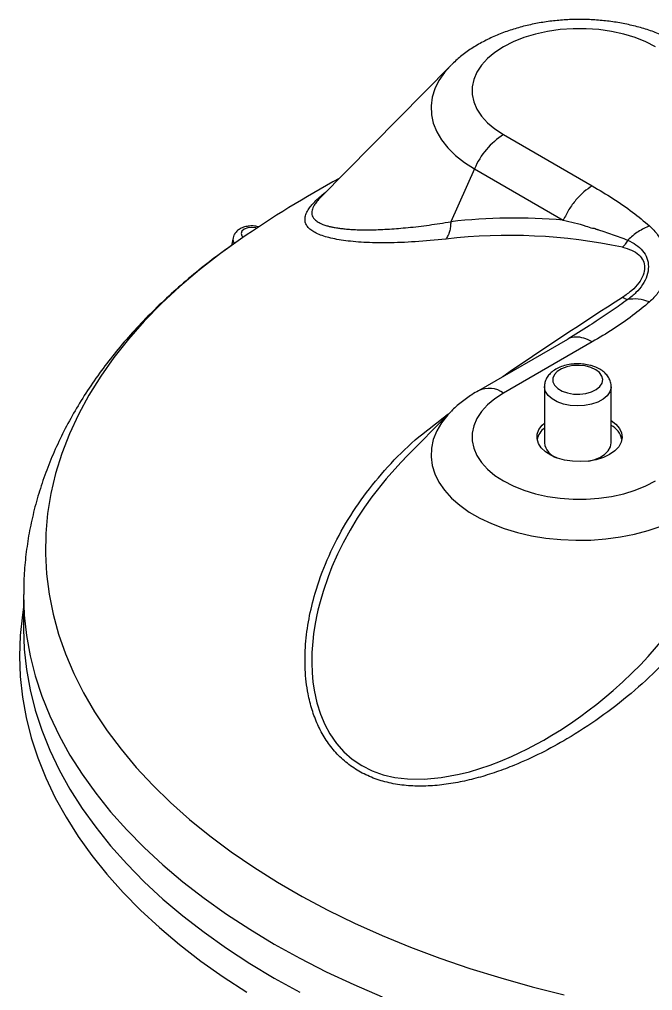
# Model space of a CAD drawing. Extents: x -13768 to 18086, y -10615 to 1188.
# Drawn here: x 313.4 to 386.2, y -1364.1 to -1252.5 of the extents above; entities that cross this region are included whole.
import ezdxf

# ---------------------------------------------------------------- set-up
doc = ezdxf.new("R2010")
doc.units = 0
doc.header["$LTSCALE"] = 7.5
doc.header["$MEASUREMENT"] = 0
doc.layers.add('FI', color=1, linetype='CONTINUOUS')

msp = doc.modelspace()

# ---------------------------------------------------------------- linework, layer by layer
at = {"layer": 'FI'}
for p, q in [((362.99765, -1257.7812), (348.04723, -1272.92934)), ((363.07729, -1257.70137), (362.99765, -1257.7812)), ((369.09689, -1265.70274), (379.30726, -1271.59706)), ((365.76053, -1269.63436), (363.02904, -1275.71592)), ((365.76053, -1269.63436), (375.9709, -1275.52868)), ((338.00661, -1277.57386), (337.8157, -1278.45104)), ((378.65456, -1287.87647), (376.50273, -1289.20603)), ((378.72597, -1287.82602), (378.46282, -1287.99907)), ((376.43575, -1289.24102), (366.21712, -1295.14011)), ((376.50929, -1289.2278), (376.44477, -1289.27366)), ((379.30726, -1289.53096), (369.09689, -1295.42528)), ((373.79416, -1294.67058), (373.79416, -1301.13758)), ((381.47417, -1301.13758), (381.47417, -1294.67058)), ((362.99765, -1297.59579), (357.68628, -1302.9774)), ((362.75436, -1297.8423), (362.46872, -1298.04185)), ((363.06765, -1297.52554), (362.99765, -1297.59579)), ((313.922, -1318.58328), (313.922, -1322.50268)), ((313.922, -1319.98771), (313.82888, -1320.59361))]:
    msp.add_line(p, q, dxfattribs=at)
at = {"layer": 'FI', "flags": 128}
for points in [[(386.57874, -1255.61069), (385.4614, -1255.03925), (384.2329, -1254.54972), (382.91114, -1254.14925), (381.51541, -1253.84367), (380.06604, -1253.63744), (378.58418, -1253.53357), (377.09144, -1253.53357), (375.60958, -1253.63744), (374.16022, -1253.84367), (372.76448, -1254.14925), (371.44272, -1254.54972), (370.21422, -1255.03925), (369.09689, -1255.61069), (368.10702, -1256.25571), (367.25904, -1256.96491), (366.56533, -1257.72794), (366.036, -1258.53368), (365.67876, -1259.37038), (365.49883, -1260.22584), (365.49883, -1261.08758), (365.67876, -1261.94304), (366.036, -1262.77974), (366.56533, -1263.58548), (367.25904, -1264.34852), (368.10702, -1265.05772), (369.09689, -1265.70274)], [(362.99765, -1257.7812), (362.31781, -1258.54566), (361.67602, -1259.4732), (361.20005, -1260.43347), (360.89482, -1261.4166), (360.76344, -1262.41252), (360.80727, -1263.41099), (361.02586, -1264.40179), (361.41696, -1265.37474), (361.97656, -1266.31986), (362.69892, -1267.22744), (363.57662, -1268.08818), (364.60066, -1268.89324), (365.76053, -1269.63436)], [(340.73392, -1276.45477), (340.63313, -1276.42752), (340.16316, -1276.37355), (339.69319, -1276.42752), (339.29477, -1276.5812), (339.02855, -1276.81121), (338.93507, -1277.08251), (339.02855, -1277.35383), (339.17544, -1277.50382)], [(338.84056, -1277.73355), (336.54297, -1279.37775), (334.14798, -1281.23942), (331.89013, -1283.15735), (329.77339, -1285.12818), (327.80147, -1287.14846), (325.97782, -1289.21463), (324.30566, -1291.32308), (322.7879, -1293.4701), (321.42721, -1295.65193), (320.22599, -1297.86474), (319.18633, -1300.10464), (318.31007, -1302.36772), (317.59873, -1304.64999), (317.05357, -1306.94745), (316.67555, -1309.25608), (316.46532, -1311.57182), (316.42325, -1313.89062), (316.54942, -1316.2084), (316.84362, -1318.52108), (317.30531, -1320.82464), (317.9337, -1323.11501), (318.72767, -1325.38818), (319.68584, -1327.64017), (320.80653, -1329.86701), (322.08776, -1332.06481), (323.5273, -1334.22971), (325.12262, -1336.35791), (326.87091, -1338.44568), (328.76911, -1340.48935), (330.81389, -1342.48534), (333.00166, -1344.43015), (335.32858, -1346.32037), (337.79058, -1348.15268), (340.38334, -1349.92386), (343.10231, -1351.63081), (345.9427, -1353.27053), (348.89954, -1354.84016), (351.96765, -1356.33692), (355.14164, -1357.75821), (358.41596, -1359.10151), (361.78483, -1360.36448), (365.24236, -1361.54491), (368.78249, -1362.64072), (372.39901, -1363.64999), (376.08555, -1364.57094)], [(379.14501, -1292.47125), (378.48778, -1292.29882), (377.77692, -1292.22615), (377.05709, -1292.25783), (376.37352, -1292.39185), (375.76915, -1292.6198), (375.28198, -1292.92735), (374.9426, -1293.29518), (374.77235, -1293.70018), (374.78191, -1294.1169), (374.97068, -1294.51916), (375.32682, -1294.88167), (375.82793, -1295.18167), (376.44254, -1295.4003), (377.13202, -1295.52382), (377.85305, -1295.54448), (378.56033, -1295.46097), (379.20941, -1295.27855), (379.75952, -1295.00867), (380.17608, -1294.66829), (380.43293, -1294.2788), (380.51391, -1293.86468), (380.41395, -1293.45194), (380.13933, -1293.06651), (379.7073, -1292.73263), (379.14501, -1292.47125)], [(381.4739, -1294.69628), (381.46612, -1294.81402), (381.32311, -1295.28622), (381.00761, -1295.72962), (380.53438, -1296.1235), (379.92553, -1296.44945), (379.20955, -1296.69222), (378.41989, -1296.84046), (377.5935, -1296.88724), (376.76901, -1296.83037), (375.98498, -1296.67251), (375.27806, -1296.42104), (374.6813, -1296.08772), (374.22262, -1295.68814), (373.92346, -1295.24098), (373.79781, -1294.76715), (373.79422, -1294.65911)], [(369.09689, -1295.42528), (368.10702, -1296.0703), (367.25904, -1296.7795), (366.56533, -1297.54253), (366.036, -1298.34827), (365.67876, -1299.18497), (365.49883, -1300.04043), (365.49883, -1300.90217), (365.67876, -1301.75763), (366.036, -1302.59433), (366.56533, -1303.40008), (367.25904, -1304.16311), (368.10702, -1304.87231), (369.09689, -1305.51733), (370.21422, -1306.08877), (371.44272, -1306.5783), (372.76448, -1306.97877), (374.16022, -1307.28435), (375.60958, -1307.49058), (377.09144, -1307.59445), (378.58418, -1307.59445), (380.06604, -1307.49057), (381.51541, -1307.28435), (382.91114, -1306.97877), (384.2329, -1306.5783), (385.4614, -1306.08877), (386.57874, -1305.51733)], [(362.99765, -1297.59579), (362.69892, -1297.91175), (361.97656, -1298.81933), (361.41696, -1299.76444), (361.02586, -1300.73739), (360.80727, -1301.72819), (360.76344, -1302.72667), (360.89482, -1303.72258), (361.20006, -1304.70572), (361.67601, -1305.66598), (362.31782, -1306.59352), (363.11888, -1307.47882), (364.07097, -1308.31279), (365.16433, -1309.08687), (366.38774, -1309.79313), (367.72864, -1310.42432), (369.17328, -1310.97395), (370.70682, -1311.43639), (372.31354, -1311.80689), (373.97695, -1312.08166), (375.67997, -1312.25787), (377.40513, -1312.33371), (379.13474, -1312.30841), (380.85104, -1312.18222), (382.53641, -1311.95644), (384.17357, -1311.6334), (385.74573, -1311.21639), (387.23673, -1310.7097)], [(381.29981, -1302.46987), (380.58205, -1302.81199), (379.76512, -1303.0695), (378.87853, -1303.23311), (377.95433, -1303.2969), (377.02591, -1303.25857), (376.12683, -1303.1195), (375.2896, -1302.88471), (374.54447, -1302.5627), (373.91836, -1302.1651), (373.43392, -1301.70628), (373.10864, -1301.20283), (372.95428, -1300.67294), (372.97644, -1300.13576), (373.17429, -1299.6107), (373.5407, -1299.11675), (373.79417, -1298.87777)], [(381.47417, -1298.57874), (382.01841, -1299.00025), (382.42512, -1299.48358), (382.66603, -1300.0026), (382.73242, -1300.53857), (382.62192, -1301.0721), (382.33851, -1301.58392), (381.89243, -1302.05552), (381.29981, -1302.46987)], [(378.90099, -1303.23026), (379.4773, -1303.08232), (380.15839, -1302.80812), (380.72145, -1302.45581), (381.14015, -1302.04186), (381.39491, -1301.58562), (381.47417, -1301.13758)], [(357.69615, -1302.98742), (357.27733, -1303.39761), (355.59979, -1305.25768), (353.95949, -1307.32677), (353.11222, -1308.51582), (352.27428, -1309.7913), (351.45409, -1311.15634), (350.66105, -1312.61383), (350.02057, -1313.91806), (349.37446, -1315.38819), (348.92341, -1316.53918), (348.35211, -1318.21516), (348.00991, -1319.39652), (347.76846, -1320.35743), (347.6068, -1321.08972), (347.4086, -1322.14557), (347.26482, -1323.10519), (347.16631, -1323.96527), (347.07619, -1325.23296), (347.05415, -1326.43111), (347.09273, -1327.55639), (347.18446, -1328.60596), (347.32199, -1329.57744), (347.62952, -1331.00878), (348.04004, -1332.32596), (348.54168, -1333.52416), (349.12252, -1334.59941), (349.87947, -1335.69349), (350.7309, -1336.65349), (351.7134, -1337.51252), (352.80557, -1338.24245), (353.99701, -1338.83679), (355.27756, -1339.2903), (356.60912, -1339.59668), (358.04182, -1339.7733), (359.96031, -1339.80185), (361.94558, -1339.61977), (364.00226, -1339.23811), (365.16983, -1338.94341), (366.39268, -1338.57858), (367.5781, -1338.17209), (368.75144, -1337.72019), (370.00507, -1337.18518), (370.89628, -1336.77277), (371.87323, -1336.29096), (372.93039, -1335.73483), (373.71986, -1335.29548), (374.66382, -1334.74307), (375.75168, -1334.06901), (377.0553, -1333.20679), (378.00456, -1332.53994), (378.80594, -1331.95093), (379.8199, -1331.1708), (380.74031, -1330.42696), (381.69469, -1329.61802), (382.81975, -1328.61147), (383.86752, -1327.61737), (384.8412, -1326.63916), (385.74421, -1325.67998), (387.87258, -1323.18669)], [(313.922, -1318.56194), (313.922, -1318.58328), (314.00605, -1320.93075), (314.25808, -1323.27421), (314.67765, -1325.60965), (315.26404, -1327.9331), (316.01625, -1330.24056), (316.93301, -1332.52811), (318.01273, -1334.79184), (319.25358, -1337.02787), (320.65343, -1339.23239), (322.2099, -1341.40163), (323.92032, -1343.53189), (325.78177, -1345.61953), (327.79108, -1347.66097), (329.94482, -1349.65273), (332.23928, -1351.59142), (334.67057, -1353.47371), (337.23452, -1355.29638), (339.92676, -1357.05634), (342.74269, -1358.75056), (345.67749, -1360.37616), (348.72615, -1361.93036), (351.88346, -1363.4105), (355.14404, -1364.81405)], [(313.82888, -1320.59361), (313.77972, -1320.92439), (313.52646, -1323.27928), (313.442, -1325.6382), (313.52646, -1327.99712), (313.77972, -1330.35201), (314.20133, -1332.69885), (314.79059, -1335.03362), (315.54648, -1337.35234), (316.4677, -1339.65105), (317.55269, -1341.92582), (318.79959, -1344.17276), (320.20626, -1346.38804), (321.77033, -1348.56786), (323.48909, -1350.70851), (325.35963, -1352.80632), (327.37874, -1354.85772), (329.54297, -1356.85921), (331.84863, -1358.80735), (334.29179, -1360.69881), (336.86824, -1362.53039), (339.57361, -1364.29893)], [(313.922, -1322.50268), (314.00605, -1324.85015), (314.25808, -1327.19361), (314.67765, -1329.52905), (315.26404, -1331.85249), (316.01625, -1334.15996), (316.93301, -1336.44751), (318.01273, -1338.71123), (319.25358, -1340.94727), (320.65343, -1343.15179), (322.2099, -1345.32103), (323.92032, -1347.45129), (325.78177, -1349.53892), (327.79108, -1351.58037), (329.94482, -1353.57213), (332.23928, -1355.51081), (334.67057, -1357.3931), (337.23452, -1359.21578), (339.92676, -1360.97573), (342.74269, -1362.66996)], [(342.74269, -1362.66996), (345.67749, -1364.29556)]]:
    msp.add_lwpolyline(points, dxfattribs=at)
at = {"layer": 'FI'}
for centre, radius, start, end in [((373.76363, -1273.04433), 8.69928, 122.4423869, 156.9220372), ((412.32199, -1384.4886), 129.6, 118.6415201, 124.5403407), ((370.44735, -1341.10365), 65.80719, 85.1851975, 96.4725967), ((338.80138, -1277.72415), 0.80886, 169.2917958, 217.1363443), ((369.70445, -1340.90838), 63.6181, 78.1368017, 96.5307785), ((710.43167, -1794.46186), 606.22082, 122.71616949, 124.2771909), ((367.42111, -1297.66464), 2.79696, 53.1915463, 115.4915609), ((375.15189, -1301.20016), 2.23369, 127.4334692, 168.2597255), ((380.31282, -1301.29641), 2.46031, 12.935552, 61.8336632), ((375.91928, -1300.82912), 2.14739, 188.2588799, 250.521073)]:
    msp.add_arc(centre, radius, start, end, dxfattribs=at)
for points, knots in [([(389.4585, -1255.32552), (389.20346, -1255.18334), (388.50442, -1254.79365), (387.29138, -1254.23755), (385.80851, -1253.68442), (384.2625, -1253.23369), (382.66889, -1252.88429), (381.0409, -1252.63694), (379.39094, -1252.4913), (377.73034, -1252.44714), (376.07018, -1252.50442), (374.42136, -1252.66334), (372.79459, -1252.92442), (371.20033, -1253.28864), (369.64908, -1253.7576), (368.15247, -1254.33362), (366.72268, -1255.01811), (365.38025, -1255.81472), (364.15576, -1256.692), (363.44581, -1257.35953), (363.10317, -1257.68171)], [0, 0, 0, 0, 0.032695533, 0.089613624, 0.146525539, 0.2033568, 0.259981902, 0.316383897, 0.372612452, 0.42875447, 0.484916297, 0.54119204, 0.597684818, 0.654512849, 0.711782297, 0.769567662, 0.82787506, 0.886586603, 0.945262376, 1, 1, 1, 1]), ([(362.46872, -1277.7031), (361.27107, -1277.82139), (358.87231, -1278.0583), (355.72964, -1278.16687), (352.95817, -1278.11531), (350.62219, -1277.89457), (348.7416, -1277.51852), (347.57375, -1277.08042), (346.90525, -1276.64849), (346.54115, -1276.28325), (346.31724, -1275.87182), (346.24718, -1275.4157), (346.34543, -1274.91285), (346.65418, -1274.27099), (347.34506, -1273.43425), (348.09041, -1272.72515), (348.65018, -1272.31415), (348.66545, -1272.30293)], [0, 0, 0, 0, 0.0948660604, 0.1900071222, 0.2849529577, 0.3803470826, 0.4755712472, 0.570410723, 0.618058094, 0.6656962646, 0.7129863448, 0.7620658566, 0.8094298875, 0.8554069005, 0.9268219453, 0.9980028288, 1, 1, 1, 1]), ([(379.30726, -1271.59706), (378.98126, -1271.81129), (378.32926, -1272.23975), (377.41074, -1273.18818), (376.58726, -1274.29256), (376.17635, -1275.11664), (375.9709, -1275.52868)], [0, 0, 0, 0, 0.249999941, 0.499999969, 0.750000627, 1, 1, 1, 1]), ([(379.30726, -1271.59706), (380.10741, -1272.07626), (381.71956, -1273.04174), (383.93846, -1274.57113), (385.24718, -1275.66188), (385.88952, -1276.19723)], [0, 0, 0, 0, 0.334119753, 0.673177346, 1, 1, 1, 1]), ([(348.04778, -1272.92987), (347.90481, -1273.08195), (347.60697, -1273.39877), (347.33877, -1273.7878), (347.16557, -1274.12504), (347.07475, -1274.40434), (347.04339, -1274.66546), (347.06943, -1274.91152), (347.14601, -1275.12223), (347.26139, -1275.30783), (347.40462, -1275.47234), (347.57892, -1275.62093), (347.78465, -1275.75876), (348.02597, -1275.89058), (348.35719, -1276.03441), (348.74336, -1276.16375), (349.14486, -1276.26848), (349.54711, -1276.35477), (349.98371, -1276.43108), (350.48843, -1276.5), (351.06253, -1276.56017), (351.72022, -1276.60832), (352.44825, -1276.63931), (353.19014, -1276.6514), (354.32869, -1276.64373), (355.9221, -1276.58017), (358.13137, -1276.39748), (360.47134, -1276.12549), (362.19286, -1275.84982), (363.02904, -1275.71592)], [0, 0, 0, 0, 0.038392079, 0.079981645, 0.109561255, 0.140677197, 0.171063687, 0.201352349, 0.233942544, 0.257346418, 0.283133351, 0.311246348, 0.332406359, 0.358118371, 0.388270314, 0.424717738, 0.451945957, 0.475406871, 0.505385949, 0.533169414, 0.562576333, 0.598126675, 0.632250577, 0.664984288, 0.69636238, 0.775138488, 0.848841228, 0.926578603, 1, 1, 1, 1]), ([(363.02904, -1275.71592), (363.02142, -1275.91322), (363.00618, -1276.3078), (362.8906, -1276.85037), (362.71658, -1277.33484), (362.55134, -1277.58035), (362.46872, -1277.7031)], [0, 0, 0, 0, 0.250000897, 0.500001341, 0.750000888, 1, 1, 1, 1]), ([(375.9709, -1275.52868), (376.83942, -1275.72162), (377.96619, -1275.97194), (379.22324, -1276.46076), (379.6012, -1276.45845), (379.74578, -1276.56679), (379.74578, -1276.56679), (379.7458, -1276.56679), (379.74582, -1276.5668), (379.74586, -1276.56681), (379.74593, -1276.56684), (379.74608, -1276.56688), (379.74639, -1276.56698), (379.747, -1276.56717), (379.74823, -1276.56754), (379.75066, -1276.5683), (379.75554, -1276.56981), (379.76529, -1276.57282), (379.78473, -1276.57885), (379.82342, -1276.59084), (379.90004, -1276.61469), (380.05025, -1276.66171), (380.33849, -1276.75304), (380.86674, -1276.92447), (381.91721, -1277.27777), (382.78672, -1277.60679), (383.38074, -1277.83156)], [0, 0, 0, 0, 0.341811683, 0.443449584, 0.499155005, 0.49915555, 0.499156458, 0.499157767, 0.499159946, 0.499164364, 0.499173231, 0.499190784, 0.499226071, 0.499296465, 0.499437672, 0.499719428, 0.500282998, 0.501409424, 0.503658588, 0.508142869, 0.517055735, 0.534658647, 0.568973668, 0.63404535, 0.749992683, 1, 1, 1, 1]), ([(340.98639, -1276.32118), (340.95342, -1276.3087), (340.75008, -1276.23174), (340.32444, -1276.18937), (339.7424, -1276.20582), (339.18901, -1276.34038), (338.71397, -1276.57022), (338.34927, -1276.8814), (338.10454, -1277.22115), (338.04572, -1277.46793), (338.02155, -1277.56932)], [0, 0, 0, 0, 0.0294504078, 0.1816729745, 0.3356098929, 0.4935402041, 0.6422066187, 0.7805716279, 0.9098450568, 1, 1, 1, 1]), ([(385.88952, -1276.19723), (385.44729, -1276.39498), (384.56285, -1276.79048), (383.77478, -1277.48454), (383.38074, -1277.83156)], [0, 0, 0, 0, 0.499999754, 1, 1, 1, 1]), ([(385.88952, -1276.19723), (386.22144, -1276.52799), (386.886, -1277.19022), (387.47378, -1278.29188), (387.77901, -1279.42322), (387.85457, -1280.4403), (387.80829, -1281.33287), (387.68315, -1282.09233), (387.40234, -1282.97113), (386.88121, -1283.94516), (386.21676, -1284.60554), (385.88952, -1284.93078)], [0, 0, 0, 0, 0.125078526, 0.250426743, 0.375314363, 0.500104476, 0.583811327, 0.668210858, 0.750083875, 0.876914178, 1, 1, 1, 1]), ([(338.83889, -1277.75236), (338.50126, -1277.98031), (337.27885, -1278.80565), (335.29017, -1280.30258), (332.87805, -1282.23954), (330.5988, -1284.24643), (328.44833, -1286.31397), (326.43403, -1288.43994), (324.55978, -1290.61961), (322.82992, -1292.84845), (321.248, -1295.12138), (319.81699, -1297.43322), (318.53915, -1299.7786), (317.416, -1302.15221), (316.4485, -1304.54892), (315.63677, -1306.96379), (314.9811, -1309.3922), (314.47926, -1311.82986), (314.13692, -1314.27286), (313.94632, -1316.51665), (313.9392, -1317.94528), (313.93615, -1318.55781)], [0, 0, 0, 0, 0.021858788, 0.07914252, 0.13636909, 0.193499149, 0.250487051, 0.307282518, 0.363831716, 0.420081057, 0.475979849, 0.53148484, 0.586563083, 0.641195798, 0.695380258, 0.749130632, 0.80247773, 0.855467508, 0.908159277, 0.960622707, 1, 1, 1, 1]), ([(383.38074, -1277.83156), (383.29105, -1277.98809), (383.11166, -1278.30115), (382.89241, -1278.53311), (382.78278, -1278.64908)], [0, 0, 0, 0, 0.50000092, 1, 1, 1, 1]), ([(383.38074, -1277.83156), (383.71067, -1278.00109), (384.38905, -1278.34966), (385.13674, -1279.04863), (385.64024, -1279.89326), (385.81434, -1280.87176), (385.63868, -1281.91405), (385.13451, -1282.93167), (384.38706, -1283.86773), (383.71001, -1284.40798), (383.38074, -1284.67071)], [0, 0, 0, 0, 0.114752632, 0.235942941, 0.364914614, 0.50012657, 0.635495274, 0.764604167, 0.885522, 1, 1, 1, 1]), ([(382.78278, -1278.64908), (383.14748, -1278.74917), (383.87777, -1278.94958), (384.68372, -1279.48308), (385.19657, -1280.16684), (385.3726, -1280.97476), (385.20105, -1281.85764), (384.68312, -1282.76011), (383.88279, -1283.64088), (383.14922, -1284.15575), (382.78278, -1284.41294)], [0, 0, 0, 0, 0.124708262, 0.249713534, 0.374774888, 0.499923536, 0.624797517, 0.749778488, 0.875008977, 1, 1, 1, 1]), ([(383.38074, -1284.67071), (382.78666, -1285.08529), (381.59651, -1285.91585), (380.03771, -1286.96618), (379.06798, -1287.60183), (378.72597, -1287.82602)], [0, 0, 0, 0, 0.392150243, 0.785616211, 1, 1, 1, 1]), ([(383.38074, -1284.67071), (383.29105, -1284.6523), (383.11166, -1284.61547), (382.89241, -1284.48045), (382.78278, -1284.41294)], [0, 0, 0, 0, 0.49999878, 1, 1, 1, 1]), ([(385.88952, -1284.93078), (385.44715, -1284.79404), (384.56241, -1284.52055), (383.77463, -1284.62066), (383.38074, -1284.67071)], [0, 0, 0, 0, 0.499999672, 1, 1, 1, 1]), ([(385.88952, -1284.93078), (385.24949, -1285.46375), (383.94279, -1286.55185), (381.72701, -1288.08274), (380.11106, -1289.04988), (379.30726, -1289.53096)], [0, 0, 0, 0, 0.325464332, 0.66447587, 1, 1, 1, 1]), ([(379.30726, -1289.53096), (378.98065, -1289.3677), (378.32743, -1289.0412), (377.41807, -1288.94552), (376.79644, -1289.01166), (376.54617, -1289.20004), (376.50929, -1289.2278)], [0, 0, 0, 0, 0.315175213, 0.630350727, 0.945525832, 1, 1, 1, 1]), ([(379.46675, -1292.35065), (379.34171, -1292.30969), (378.98768, -1292.1937), (378.35881, -1292.07658), (377.59386, -1292.03153), (376.82865, -1292.08624), (376.09035, -1292.23924), (375.40292, -1292.49162), (374.8167, -1292.83166), (374.35358, -1293.24146), (374.03014, -1293.69662), (373.82811, -1294.17402), (373.81394, -1294.50127), (373.80735, -1294.65347)], [0, 0, 0, 0, 0.054792267, 0.155136101, 0.255026431, 0.355006819, 0.455660237, 0.557693876, 0.661810668, 0.755092317, 0.843121017, 0.927034864, 1, 1, 1, 1]), ([(381.45707, -1294.70824), (381.46305, -1294.65555), (381.48927, -1294.4244), (381.37904, -1294.01796), (381.14319, -1293.53336), (380.77721, -1293.10342), (380.29811, -1292.73112), (379.84025, -1292.49068), (379.54523, -1292.38007), (379.46675, -1292.35065)], [0, 0, 0, 0, 0.050005167, 0.219351701, 0.386118541, 0.557614945, 0.739073702, 0.930591706, 1, 1, 1, 1]), ([(366.21712, -1295.14011), (365.96517, -1295.29029), (365.26812, -1295.7058), (364.21952, -1296.48066), (363.43276, -1297.12852), (363.09327, -1297.50099), (363.0879, -1297.50689)], [0, 0, 0, 0, 0.219585339, 0.607506124, 0.993785866, 1, 1, 1, 1]), ([(394.70622, -1316.65216), (394.03228, -1317.85042), (392.68216, -1320.25091), (390.06705, -1323.6835), (387.104, -1326.94119), (383.79834, -1329.97762), (380.22067, -1332.75457), (376.73221, -1335.02834), (373.42687, -1336.8296), (370.70527, -1338.07281), (368.27958, -1338.99234), (366.18918, -1339.64313), (364.085, -1340.146), (361.98903, -1340.48235), (359.91453, -1340.62838), (357.88257, -1340.56019), (355.93303, -1340.2582), (354.10167, -1339.70542), (352.43093, -1338.90552), (350.93516, -1337.86795), (349.63863, -1336.60118), (348.56197, -1335.14964), (347.70185, -1333.54658), (347.05189, -1331.82619), (346.52658, -1329.71269), (346.23829, -1327.19526), (346.28828, -1324.29324), (346.68432, -1321.35798), (347.46835, -1318.10373), (348.75138, -1314.56463), (350.63269, -1310.81857), (352.96283, -1307.2305), (355.73163, -1303.86218), (358.87241, -1300.73441), (361.2722, -1298.93768), (362.46872, -1298.04185)], [0, 0, 0, 0, 0.0416004905, 0.0833394294, 0.1250367805, 0.1667311137, 0.2086188769, 0.2502817943, 0.28151107, 0.3128699426, 0.3337630868, 0.3547226211, 0.3753575498, 0.3964042987, 0.4172608411, 0.4379320701, 0.4591017599, 0.4797602229, 0.5002534777, 0.5209843638, 0.5417286514, 0.5626165563, 0.5832839135, 0.604123439, 0.6250667754, 0.6563202041, 0.687504397, 0.7187425036, 0.7500502281, 0.7916045405, 0.8333287714, 0.8750003555, 0.916601232, 0.9584182578, 1, 1, 1, 1])]:
    msp.add_open_spline(points, degree=3, knots=knots, dxfattribs=at)

doc.saveas('drawing.dxf')
